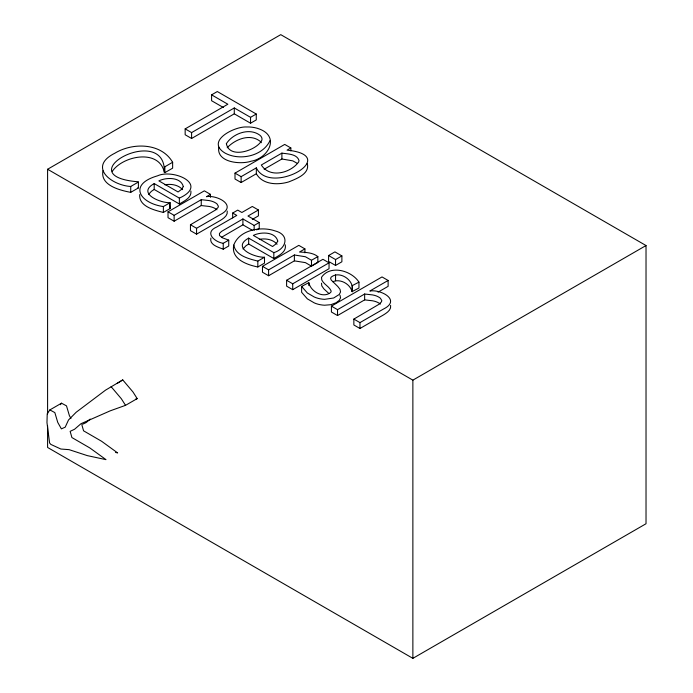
<?xml version="1.0" encoding="UTF-8"?>
<svg xmlns="http://www.w3.org/2000/svg" width="693" height="693" viewBox="0 0 693 693"><rect width="100%" height="100%" fill="white"/><g stroke="black" fill="none" stroke-linecap="round" stroke-linejoin="round"><path stroke-width="1.04" d="M139.709 194.586C138.704 206.436 154.279 210.109 163.375 212.448L170.036 208.593L170.036 202.72C160.308 203.075 136.495 193.312 154.201 183.584L179.366 198.12C209.373 184.459 173.259 168.555 157.545 175.823C127.962 184.329 139.466 203.136 163.375 206.566L170.036 202.72M233.766 245.088C239.328 229.799 261.079 226.013 275.164 230.934C290.09 234.754 286.607 248.744 273.83 252.65L248.666 238.123C230.96 247.843 254.764 257.605 264.501 257.25L264.501 263.132L257.831 266.978C246.994 264.787 230.778 259.182 233.766 245.088C235.811 255.778 248.744 258.749 257.831 261.105L264.501 257.25M210.88 238.089C209.191 244.88 218.546 247.262 223.233 249.185L228.733 246.015L228.733 240.133L222.288 237.768L219.508 235.507L219.43 233.489L221.474 231.436L242.905 218.953L254.158 225.45L259.234 222.522L259.234 228.404L256.696 229.868M102.971 170.747C100.052 185.36 119.707 190.263 130.726 192.359L138.401 187.924L138.401 182.051L137.907 181.765C65.107 175.736 166.311 121.864 164.345 172.349L164.865 172.644L172.635 168.156L172.635 162.275C161.27 142.628 132.545 142.411 114.856 153.214C87.517 166.831 111.391 185.291 130.726 186.478L138.401 182.051M270.01 140.566C262.855 156.237 239.553 161.097 224.922 153.006C205.128 141.051 234.676 126.299 246.431 126.975A20.469 11.824 0 0 1 259.468 129.045C280.206 136.746 268.2 158.489 251.039 161.226C240.679 164.787 216.303 162.517 218.771 147.219M148.579 194.395L151.421 191.303L154.201 189.466L154.201 183.584M243.044 248.934L245.876 245.842L248.666 244.005L248.666 238.123M49.861 409.918L47.228 413.738L46.977 422.626L49.593 442.974L50.823 444.404L60.889 449.038L69.118 449.653L87.283 455.613L105.986 459.641L89.917 447.99L71.907 437.552L70.149 431.341L74.593 429.244L80.96 423.718L110.23 410.828L125.528 405.344L137.188 398.614L132.987 391.987L122.756 379.92L105.57 390.124L76.195 412.231L68.512 419.984L65.203 427.174L61.382 428.872L57.753 422.409L54.842 412.604L49.861 409.918L61.521 403.187L66.502 405.873L69.404 415.679L70.963 418.451M60.464 404.712L61.521 403.187M112.301 171.336C122.86 155.648 159.217 148.519 164.345 172.349M227.191 147.765C235.005 139.362 249.809 133.264 260.014 141.207A11.625 6.713 0 0 1 261.339 142.715M90.229 419.057L86.253 422.513L82.701 424.194M117.23 383.394L122.756 379.92M221.474 237.318L242.905 224.835L252.278 230.249M47.592 413.903L47.592 169.257L280.752 34.65L646.023 245.539L646.023 523.743L412.872 658.35L47.592 447.461L47.592 425.814M211.59 94.846L217.316 91.545L256.271 114.033L256.271 119.915L250.545 123.215L234.286 113.825L191.597 138.479L185.161 134.763L185.161 128.881L227.85 104.236L211.59 94.846L211.59 100.728L223.337 107.502M185.161 128.881L191.597 132.597L234.286 107.952L250.545 117.334L256.271 114.033M164.345 166.467L164.865 166.762L172.635 162.275M154.201 189.466L179.366 203.993C184.113 201.083 191.77 197.765 190.904 191.06M216.97 209.754A14.744 8.515 0 0 0 209.156 206.453L201.256 205.552L174.134 221.214L168.018 217.68L168.018 211.807L204.34 190.835L210.455 194.361L210.455 197.306M235.005 173.129L241.121 176.663L256.332 167.871L256.332 173.752L241.121 182.536L235.005 179.011L235.005 173.129L284.719 144.421L290.835 147.956L290.835 150.892M168.018 211.807L174.134 215.332L201.256 199.679L209.156 200.58A14.744 8.515 0 0 1 216.97 203.872L218.39 206.245L218.096 207.45L215.558 209.979L190.454 224.757L190.454 230.639L196.569 234.165L220.149 220.556C223.449 218.503 228.049 215.592 227.235 211.053M210.455 194.361L206.427 196.691C217.281 194.742 238.132 205.769 220.149 214.674L196.569 228.283L190.454 224.757M281.895 153.118L261.313 165.003C269.88 178.621 290.532 173.068 298.657 161.989L299.012 160.455C296.821 153.785 287.526 154.037 281.895 153.118L281.895 159L264.12 169.257M290.835 147.956L287.032 150.147C342.541 155.717 270.131 196.699 256.332 167.871M232.666 217.94L232.666 213.046L237.734 210.109L241.866 212.5L252.304 206.471L258.42 209.996L258.42 215.878L252.33 219.395M258.42 209.996L247.981 216.025L259.234 222.522M232.666 213.046L236.789 215.428L216.666 227.044C203.907 232.467 214.509 242.004 223.233 243.304L228.733 240.133M248.666 244.005L273.83 258.532C278.785 255.587 286.824 251.88 285.256 244.837M304.92 248.9L299.515 252.018C305.76 252.408 312.734 252.495 317.853 256.592L317.853 262.474L311.486 266.155L305.44 262.638L294.378 260.863L268.598 275.745L262.482 272.219L262.482 266.337L298.804 245.365L304.92 248.9L304.92 252.815M262.482 266.337L268.598 269.872L294.378 254.981L305.44 256.756L311.486 260.273L317.853 256.592M328.586 255.544L334.927 251.88L341.883 255.899L341.883 261.781L335.551 265.445L328.586 261.426L328.586 255.544L335.551 259.563L341.883 255.899M286.607 280.267L322.929 259.303L329.045 262.829L329.045 268.711L292.723 289.674L286.607 286.148L286.607 280.267L292.723 283.801L329.045 262.829M340.012 295.218L340.54 297.834L339.301 300.312L336.2 302.685L330.83 304.712L324.523 305.223A19.603 11.322 0 0 1 314.241 302.876L307.363 298.865L301.628 292.307L301.628 286.426L308.818 282.657C310.637 291.476 323.103 298.744 330.726 292.42L331.202 291.112C329.357 286.469 323.934 284.511 321.777 279.998L321.517 277.313C330.223 264.414 351.628 270.599 358.957 282.129L358.957 288.011L352.096 291.597C350 283.887 340.272 278.439 332.779 281.722M301.628 286.426L307.363 292.983L314.241 296.994A19.603 11.322 0 0 0 324.523 299.341L333.688 297.99L339.301 294.43L340.54 291.952L340.012 289.336L337.82 286.521L331.211 280.033L330.622 278.517L331.107 277.165C338.201 271.258 349.956 277.512 352.096 285.715L358.957 282.129M380.37 304.088A14.744 8.515 0 0 0 372.548 300.788L364.648 299.887L337.526 315.549L331.419 312.015L331.419 306.141L382.016 276.931L388.123 280.457L388.123 286.339L378.057 292.151M331.419 306.141L337.526 309.667L364.648 294.014L372.548 294.915A14.744 8.515 0 0 1 380.37 298.207L381.791 300.58L381.496 301.784L378.958 304.314L353.854 319.092L353.854 324.974L359.97 328.499L383.541 314.891C386.85 312.838 391.45 309.927 390.627 305.388M388.123 280.457L369.819 291.025C380.682 289.076 401.533 300.104 383.541 309.009L359.97 322.617L353.854 319.092M47.592 169.257L412.872 380.154L646.023 245.539M135.568 399.177L137.188 398.614M164.891 184.823C171.067 183.645 178.283 184.78 182.64 189.665M259.355 239.362C265.523 238.184 272.747 239.319 277.096 244.196M281.895 159L292.801 160.863L297.505 163.487M115.566 452.46L117.637 452.91L101.576 441.259L83.567 430.821L81.809 424.61M137.907 187.647L138.401 187.924M170.036 208.593L169.681 202.512M328.846 293.486L323.839 288.834L321.777 285.871L321.517 283.194M111.097 386.651L121.327 398.718L125.528 405.344M256.332 173.752C262.664 184.858 277.824 185.213 288.756 181.904C296.206 178.872 310.057 173.865 307.285 163.591M412.872 380.154L412.872 658.35M364.648 294.014L364.648 299.887M359.97 322.617L359.97 328.499M352.425 285.897L352.425 291.779M352.096 285.715L352.096 291.597M337.526 309.667L337.526 315.549M335.551 259.563L335.551 265.445M335.551 274.844L335.551 280.726M311.486 260.273L311.486 266.155M308.818 282.657L308.818 285.594M294.378 254.981L294.378 260.863M292.723 283.801L292.723 289.674M273.83 252.65L273.83 258.532M268.598 269.872L268.598 275.745M257.831 261.105L257.831 266.978M254.158 225.45L254.158 230.353M250.545 117.334L250.545 123.215M242.905 218.953L242.905 224.835M241.121 176.663L241.121 182.536M234.286 107.952L234.286 113.825M223.233 243.304L223.233 249.185M201.256 199.679L201.256 205.552M196.569 228.283L196.569 234.165M191.597 132.597L191.597 138.479M179.366 198.12L179.366 203.993M174.134 215.332L174.134 221.214M164.865 166.762L164.865 172.644M163.375 206.566L163.375 212.448M130.726 186.478L130.726 192.359M226.36 143.676C229.556 159.685 257.129 150.312 261.876 140.116A11.625 6.713 0 0 0 260.014 135.326C249.506 127.269 232.865 133.506 226.36 143.676M183.307 186.573L181.774 189.18L178.101 191.978L158.888 180.882C166.181 177.191 180.934 176.923 183.307 186.573M277.763 241.112L276.238 243.719L272.566 246.517L253.343 235.421C260.637 231.722 275.39 231.462 277.763 241.112"/></g></svg>
